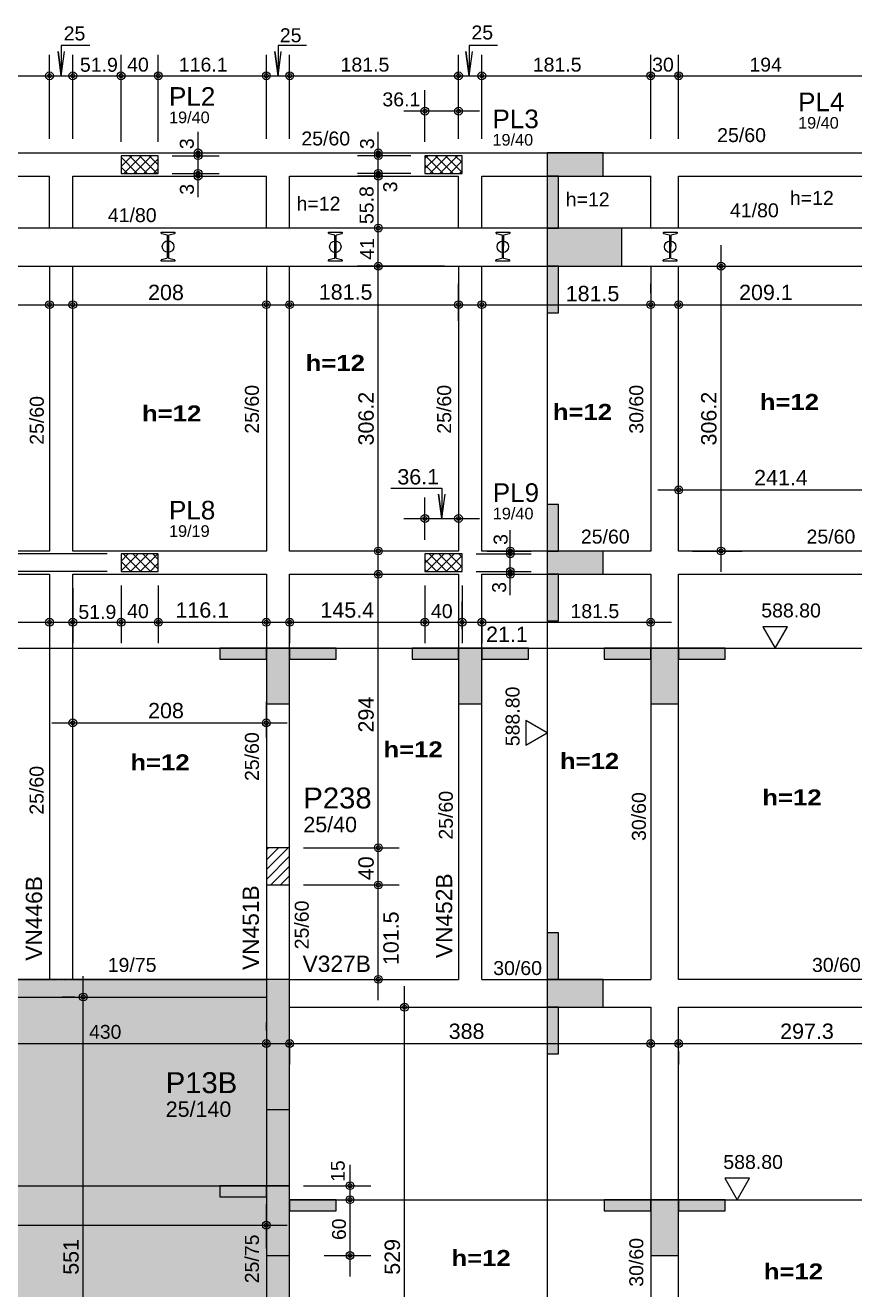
# Model space of a CAD drawing. Extents: x 0 to 13080, y 0 to 6750.
# Drawn here: x 7492 to 8383, y 2961 to 4320 of the extents above; entities that cross this region are included whole.
import ezdxf

# ---------------------------------------------------------------- set-up
doc = ezdxf.new("R2010")
doc.units = 0
doc.header["$MEASUREMENT"] = 0
doc.linetypes.add('ESTILO_TQS_0002', pattern=[0.4, 0.1, -0.3])
doc.linetypes.add('ESTILO_TQS_0006', pattern=[0.3, 0.2, -0.1])
for name, color, linetype in [('MTH-202', 1, 'CONTINUOUS'), ('MTH-224', 4, 'CONTINUOUS'), ('MTH-231', 1, 'CONTINUOUS'), ('MTH-COTAS7', 31, 'CONTINUOUS'), ('MTH-DIM-PILAR', 3, 'CONTINUOUS'), ('MTH-DIM-VIGA', 3, 'CONTINUOUS'), ('MTH-FACE-VIGA', 7, 'CONTINUOUS'), ('MTH-HACHURA-PILAR', 1, 'CONTINUOUS'), ('MTH-LINHA-CORTE', 5, 'CONTINUOUS'), ('MTH-LINHA-SEÇÃO', 16, 'CONTINUOUS'), ('MTH-PILAR-MORRE', 5, 'CONTINUOUS'), ('MTH-PILAR-NASCE', 5, 'CONTINUOUS'), ('MTH-PILAR-SEGUE', 5, 'CONTINUOUS'), ('MTH-SIMB_COTA', 3, 'CONTINUOUS'), ('MTH-SOMB119', 62, 'CONTINUOUS'), ('MTH-SOMBRA21', 150, 'CONTINUOUS'), ('MTH-SOMBRA25', 253, 'CONTINUOUS'), ('MTH-TIT1-PILAR', 5, 'CONTINUOUS'), ('MTH-TIT1-VIGA', 5, 'CONTINUOUS'), ('MTH-TIT2-PILAR', 5, 'CONTINUOUS'), ('MTH-TXT', 4, 'CONTINUOUS'), ('MTH-TXT-NEGRITO', 5, 'CONTINUOUS'), ('MTH-TXT-NOTAS', 3, 'CONTINUOUS'), ('MTH-VIGA-INVERTIDA', 7, 'ESTILO_TQS_0002')]:
    doc.layers.add(name, color=color, linetype=linetype)
doc.styles.add('TQS_ARIAL', font='arial.ttf')
doc.styles.add('TQS_ARIAL_BLACK', font='ariblk.ttf')

msp = doc.modelspace()

# ---------------------------------------------------------------- linework, layer by layer
at = {"layer": 'MTH-224', "linetype": 'Continuous'}
for points in [[(8284.281205, 3673.775004), (8297.53071, 3650.827299), (8310.778896, 3673.775004), (8284.281205, 3673.775004)], [(8029.712214, 3546.476649), (8052.659919, 3559.726154), (8029.712214, 3572.974341), (8029.712214, 3546.476649)], [(8243.509468, 3080.818407), (8256.758973, 3057.870702), (8270.00716, 3080.818407), (8243.509468, 3080.818407)]]:
    msp.add_lwpolyline(points, dxfattribs=at)
at = {"layer": 'MTH-231', "linetype": 'Continuous'}
for p, q in [((7637.854745, 4097.064729), (7637.8602, 4097.999797)), ((7637.8602, 4097.999797), (7652.54155, 4097.91414)), ((7644.096536, 4094.953571), (7638.449189, 4096.306522)), ((7644.554036, 4070.723369), (7644.69098, 4094.195363)), ((7645.666844, 4094.18967), (7645.529907, 4070.719101)), ((7651.932844, 4096.227853), (7646.270095, 4094.940889)), ((7652.54155, 4097.91414), (7652.536095, 4096.979072)), ((7817.645662, 4096.997437), (7817.651117, 4097.932505)), ((7817.651117, 4097.932505), (7832.332467, 4097.846848)), ((7823.887453, 4094.886279), (7818.240106, 4096.23923)), ((7824.344953, 4070.656077), (7824.481897, 4094.128071)), ((7825.457761, 4094.122378), (7825.320824, 4070.651809)), ((7831.723761, 4096.160561), (7826.061012, 4094.873597)), ((7832.332467, 4097.846848), (7832.327012, 4096.91178)), ((7997.65311, 4096.99759), (7997.658565, 4097.932658)), ((7997.658565, 4097.932658), (8012.339915, 4097.847001)), ((8003.894901, 4094.886432), (7998.247554, 4096.239383)), ((8004.352401, 4070.65623), (8004.489345, 4094.128224)), ((8005.465209, 4094.122531), (8005.328272, 4070.651962)), ((8011.731209, 4096.160714), (8006.06846, 4094.87375)), ((8012.339915, 4097.847001), (8012.33446, 4096.911933)), ((8177.444641, 4096.997742), (8177.450096, 4097.93281)), ((8177.450096, 4097.93281), (8192.131446, 4097.847153)), ((8183.686432, 4094.886584), (8178.039085, 4096.239535)), ((8184.143932, 4070.656382), (8184.280876, 4094.128376)), ((8185.25674, 4094.122683), (8185.119803, 4070.652114)), ((8191.52274, 4096.160866), (8185.859991, 4094.873902)), ((8192.131446, 4097.847153), (8192.125991, 4096.912085)), ((7637.679337, 4067.000325), (7637.684793, 4067.935393)), ((7652.360687, 4066.914668), (7637.679337, 4067.000325)), ((7638.288044, 4068.686612), (7643.950793, 4069.973576)), ((7646.124352, 4069.960894), (7651.771698, 4068.607943)), ((7652.366143, 4067.849736), (7652.360687, 4066.914668)), ((7817.470254, 4066.933033), (7817.47571, 4067.868101)), ((7832.151604, 4066.847376), (7817.470254, 4066.933033)), ((7818.078961, 4068.61932), (7823.74171, 4069.906284)), ((7825.915269, 4069.893602), (7831.562615, 4068.540651)), ((7832.15706, 4067.782444), (7832.151604, 4066.847376)), ((7997.477702, 4066.933186), (7997.483158, 4067.868254)), ((8012.159052, 4066.847529), (7997.477702, 4066.933186)), ((7998.086409, 4068.619473), (8003.749158, 4069.906437)), ((8005.922717, 4069.893755), (8011.570063, 4068.540804)), ((8012.164508, 4067.782597), (8012.159052, 4066.847529)), ((8177.269233, 4066.933338), (8177.274689, 4067.868406)), ((8191.950583, 4066.847681), (8177.269233, 4066.933338)), ((8177.87794, 4068.619625), (8183.540689, 4069.906589)), ((8185.714248, 4069.893907), (8191.361594, 4068.540956)), ((8191.956039, 4067.782749), (8191.950583, 4066.847681))]:
    msp.add_line(p, q, dxfattribs=at)
for centre in [(7645.110444, 4082.457232), (7824.901361, 4082.38994), (8004.908809, 4082.390093), (8184.70034, 4082.390245)]:
    msp.add_circle(centre, 6.2, dxfattribs=at)
for centre, radius, start, end in [((7638.629754, 4097.060216), 0.775021, 179.666352, 256.527493), ((7643.915972, 4094.199876), 0.775021, 359.666352, 76.527493), ((7646.441853, 4094.18514), 0.775021, 102.803943, 179.665084), ((7651.761087, 4096.983603), 0.775021, 282.803943, 359.665084), ((7818.420671, 4096.992924), 0.775021, 179.666352, 256.527493), ((7823.706889, 4094.132584), 0.775021, 359.666352, 76.527493), ((7826.23277, 4094.117848), 0.775021, 102.803943, 179.665084), ((7831.552004, 4096.916311), 0.775021, 282.803943, 359.665084), ((7998.428119, 4096.993077), 0.775021, 179.666352, 256.527493), ((8003.714337, 4094.132737), 0.775021, 359.666352, 76.527493), ((8006.240218, 4094.118001), 0.775021, 102.803943, 179.665084), ((8011.559452, 4096.916464), 0.775021, 282.803943, 359.665084), ((8178.21965, 4096.993229), 0.775021, 179.666352, 256.527493), ((8183.505868, 4094.132889), 0.775021, 359.666352, 76.527493), ((8186.031749, 4094.118153), 0.775021, 102.803943, 179.665084), ((8191.350983, 4096.916616), 0.775021, 282.803943, 359.665084), ((7638.459802, 4067.930862), 0.775021, 102.803943, 179.665084), ((7643.779034, 4070.729329), 0.775025, 282.804082, 359.770246), ((7646.304916, 4070.714588), 0.775021, 179.666352, 256.527493), ((7651.591135, 4067.854249), 0.775021, 359.666352, 76.527493), ((7818.250719, 4067.86357), 0.775021, 102.803943, 179.665084), ((7823.569951, 4070.662037), 0.775025, 282.804082, 359.770246), ((7826.095833, 4070.647296), 0.775021, 179.666352, 256.527493), ((7831.382052, 4067.786957), 0.775021, 359.666352, 76.527493), ((7998.258167, 4067.863723), 0.775021, 102.803943, 179.665084), ((8003.577399, 4070.66219), 0.775025, 282.804082, 359.770246), ((8006.103281, 4070.647449), 0.775021, 179.666352, 256.527493), ((8011.3895, 4067.78711), 0.775021, 359.666352, 76.527493), ((8178.049698, 4067.863875), 0.775021, 102.803943, 179.665084), ((8183.36893, 4070.662342), 0.775025, 282.804082, 359.770246), ((8185.894812, 4070.647601), 0.775021, 179.666352, 256.527493), ((8191.181031, 4067.787262), 0.775021, 359.666352, 76.527493)]:
    msp.add_arc(centre, radius, start, end, dxfattribs=at)
at = {"layer": 'MTH-COTAS7', "linetype": 'Continuous'}
for p, q in [((7517.781771, 4198.234622), (7517.781771, 4288.625656)), ((7517.781771, 4198.234622), (7517.781771, 4288.625656)), ((7542.781771, 4198.234622), (7542.781771, 4288.625656)), ((7542.781771, 4198.234622), (7542.781771, 4288.625656)), ((7594.664362, 4195.234622), (7594.664362, 4288.625656)), ((7594.664362, 4210.234622), (7594.664362, 4288.625656)), ((7634.664362, 4195.234622), (7634.664362, 4288.625656)), ((7634.664362, 4195.234622), (7634.664362, 4288.625656)), ((7750.777243, 4198.234622), (7750.777243, 4288.625656)), ((7750.777243, 4198.234622), (7750.777243, 4288.625656)), ((7775.777243, 4198.234622), (7775.777243, 4288.625656)), ((7775.777243, 4198.234622), (7775.777243, 4288.625656)), ((7957.277243, 4198.234622), (7957.277243, 4288.625656)), ((7957.277243, 4198.234622), (7957.277243, 4288.625656)), ((7982.277243, 4213.234622), (7982.277243, 4288.625656)), ((7982.277243, 4198.234622), (7982.277243, 4288.625656)), ((8163.777243, 4198.234622), (8163.777243, 4288.625656)), ((8163.777243, 4198.234622), (8163.777243, 4288.625656)), ((8193.777243, 4198.234622), (8193.777243, 4288.625656)), ((8193.777243, 4198.234622), (8193.777243, 4288.625656)), ((7298.281771, 4266.125656), (7540.281771, 4266.125656)), ((7495.281771, 4266.125656), (7565.281771, 4266.125656)), ((7520.281771, 4266.125656), (7617.164362, 4266.125656)), ((7572.164362, 4266.125656), (7657.164362, 4266.125656)), ((7612.164362, 4266.125656), (7773.277243, 4266.125656)), ((7728.277243, 4266.125656), (7798.277243, 4266.125656)), ((7753.277243, 4266.125656), (7979.777243, 4266.125656)), ((7934.777243, 4266.125656), (8004.777243, 4266.125656)), ((7959.777243, 4266.125656), (8186.277243, 4266.125656)), ((8141.277243, 4266.125656), (8216.277243, 4266.125656)), ((8171.277243, 4266.125656), (8410.269324, 4266.125656)), ((8365.269324, 4266.125656), (8450.269324, 4266.125656)), ((7921.164371, 4195.234622), (7921.164371, 4250.632861)), ((7957.277243, 4213.234622), (7957.277243, 4250.632861)), ((7979.777243, 4228.132861), (7898.664371, 4228.132861)), ((7677.394924, 4157.734622), (7677.394924, 4205.734622)), ((7871.072167, 4157.734622), (7871.072167, 4205.734622)), ((7649.664362, 4180.234622), (7699.894924, 4180.234622)), ((7670.415523, 4183.234622), (7699.894924, 4183.234622)), ((7677.394924, 4135.734622), (7677.394924, 4183.734622)), ((7906.164371, 4180.234622), (7848.572167, 4180.234622)), ((7864.092766, 4183.234622), (7893.572167, 4183.234622)), ((7871.072167, 4135.734622), (7871.072167, 4183.734622)), ((7871.072167, 4079.891366), (7871.072167, 4180.734622)), ((7649.664362, 4161.234622), (7699.894924, 4161.234622)), ((7906.164371, 4161.234622), (7848.572167, 4161.234622)), ((7649.046661, 4158.234622), (7699.894924, 4158.234622)), ((7842.723904, 4158.234622), (7893.572167, 4158.234622)), ((7865.880275, 4158.234622), (7848.572167, 4158.234622)), ((7871.072167, 4038.891389), (7871.072167, 4124.891366)), ((7876.374484, 4102.391366), (7848.572167, 4102.391366)), ((7876.374484, 4102.391366), (7848.572167, 4102.391366)), ((7871.072167, 3732.732051), (7871.072167, 4083.891389)), ((8239.380382, 3732.731866), (8239.380382, 4083.891656)), ((7885.664371, 4061.391389), (7848.572167, 4061.391389)), ((7942.277243, 4061.391389), (7848.572167, 4061.391389)), ((8245.973214, 4061.391656), (8261.880382, 4061.391656)), ((7542.781771, 3996.474861), (7542.781771, 4042.560453)), ((7775.777243, 4003.460062), (7775.777243, 4042.560453)), ((7957.277243, 4002.549943), (7957.277243, 4042.560453)), ((7982.277243, 4010.691538), (7982.277243, 4042.560453)), ((8163.777243, 4032.520232), (8163.777243, 4042.560453)), ((8193.777243, 4011.778612), (8193.777243, 4042.560453)), ((7298.281771, 4020.060453), (7540.281771, 4020.060453)), ((7520.281771, 4020.060453), (7773.277243, 4020.060453)), ((7750.777243, 4019.352176), (7750.777243, 3997.560453)), ((7753.277243, 4020.060453), (7979.777243, 4020.060453)), ((7959.777243, 4020.060453), (8186.277243, 4020.060453)), ((8171.277243, 4020.060453), (8425.377063, 4020.060453)), ((8193.777243, 3800.169694), (8193.777243, 3843.422922)), ((8171.277243, 3820.922922), (8457.627987, 3820.922922)), ((7921.164371, 3767.232669), (7921.164371, 3812.676341)), ((7898.664371, 3790.176341), (7979.777243, 3790.176341)), ((7957.277243, 3776.95149), (7957.277243, 3767.676341)), ((8012.908748, 3729.732669), (8012.908748, 3777.731999)), ((7579.664362, 3752.232669), (7437.479823, 3752.232669)), ((7871.816927, 3755.232051), (7848.572167, 3755.232051)), ((7871.072167, 3413.714724), (7871.072167, 3752.731997)), ((7976.164371, 3752.232669), (8035.408748, 3752.232669)), ((7988.150629, 3755.231999), (8035.408748, 3755.231999)), ((8012.908748, 3707.731997), (8012.908748, 3755.732669)), ((8208.777243, 3755.231866), (8261.880382, 3755.231866)), ((7579.664362, 3733.232669), (7437.479823, 3733.232669)), ((7863.572167, 3730.231997), (7893.572167, 3730.231997)), ((7976.164371, 3733.232669), (8035.408748, 3733.232669)), ((7997.277243, 3730.231997), (8035.408748, 3730.231997)), ((7542.781771, 3715.232208), (7542.781771, 3656.126854)), ((7594.664362, 3718.232669), (7594.664362, 3656.126854)), ((7634.664362, 3718.232669), (7634.664362, 3656.126854)), ((7921.164371, 3718.232669), (7921.164371, 3656.126854)), ((7921.164371, 3718.177893), (7921.164371, 3656.126854)), ((7961.164371, 3718.232669), (7961.164371, 3656.126854)), ((7594.664362, 3703.232669), (7594.664362, 3656.126854)), ((7634.664362, 3703.232669), (7634.664362, 3656.126854)), ((7961.164371, 3671.126854), (7961.164371, 3701.126854)), ((7982.277243, 3671.126854), (7982.277243, 3701.126854)), ((8163.777243, 3692.048868), (8163.777243, 3656.126854)), ((7298.281771, 3678.626854), (7540.281771, 3678.626854)), ((7520.281771, 3678.626854), (7617.164362, 3678.626854)), ((7572.164362, 3678.626854), (7657.164362, 3678.626854)), ((7612.164362, 3678.626854), (7773.277243, 3678.626854)), ((7750.777243, 3681.287153), (7750.777243, 3656.126854)), ((7753.277243, 3678.626854), (7943.664371, 3678.626854)), ((7775.777243, 3680.680936), (7775.777243, 3656.126854)), ((7898.664371, 3678.626854), (7983.664371, 3678.626854)), ((7938.664371, 3678.626854), (8004.777243, 3678.626854)), ((7959.777243, 3678.626854), (8186.277243, 3678.626854)), ((7982.277243, 3683.404867), (7982.277243, 3656.126854)), ((7750.777243, 3554.822764), (7750.777243, 3592.964762)), ((7520.281771, 3570.464762), (7773.277243, 3570.464762)), ((7871.072167, 3373.714724), (7871.072167, 3458.714724)), ((7790.777243, 3436.214724), (7893.572167, 3436.214724)), ((7790.777243, 3436.214724), (7893.572167, 3436.214724)), ((7871.072167, 3272.232062), (7871.072167, 3418.714724)), ((7790.777243, 3396.214724), (7893.572167, 3396.214724)), ((7790.777243, 3396.214724), (7893.572167, 3396.214724)), ((7554.027101, 2702.232063), (7554.027101, 3298.232061)), ((7812.777243, 3294.732062), (7893.572167, 3294.732062)), ((7899.306507, 2713.232063), (7899.306507, 3287.232062)), ((7544.769317, 3275.732061), (7531.527101, 3275.732061)), ((7900.890124, 3264.732062), (7921.806507, 3264.732062)), ((8163.777243, 3249.732062), (8163.777243, 3203.232061)), ((7750.777243, 3239.732062), (7750.777243, 3248.232061)), ((7298.281771, 3225.732061), (7773.277243, 3225.732061)), ((7753.277243, 3225.732061), (8186.277243, 3225.732061)), ((7775.777243, 3226.650972), (7775.777243, 3203.232061)), ((8171.277243, 3225.732061), (8513.592341, 3225.732061)), ((8193.777243, 3217.534699), (8193.777243, 3203.232061)), ((7840.690393, 3035.370702), (7840.690393, 3095.370702)), ((7790.777243, 3072.870702), (7863.190393, 3072.870702)), ((7840.690393, 2975.370702), (7840.690393, 3080.370702)), ((7750.777243, 3005.232062), (7750.777243, 3052.98206)), ((7837.777243, 3057.870702), (7863.190393, 3057.870702)), ((7837.777243, 3057.870702), (7863.190393, 3057.870702)), ((7181.277243, 3030.48206), (7773.277243, 3030.48206)), ((7812.777243, 2997.870702), (7863.190393, 2997.870702))]:
    msp.add_line(p, q, dxfattribs=at)
for points in [[(7560.989518, 4298.765436), (7530.392919, 4298.765436), (7530.392919, 4266.125656), (7526.966606, 4292.151084), (7530.392919, 4266.125656), (7533.819231, 4292.151084)], [(7793.98499, 4298.765436), (7763.388391, 4298.765436), (7763.388391, 4266.125656), (7759.962078, 4292.151084), (7763.388391, 4266.125656), (7766.814703, 4292.151084)], [(7999.28722, 4298.765436), (7968.690621, 4298.765436), (7968.690621, 4266.125656), (7965.264308, 4292.151084), (7968.690621, 4266.125656), (7972.116933, 4292.151084)], [(7884.417309, 3822.683696), (7939.324689, 3822.683696), (7939.324689, 3790.176341), (7935.898376, 3816.201769), (7939.324689, 3790.176341), (7942.751001, 3816.201769)]]:
    msp.add_lwpolyline(points, dxfattribs=at)
at = {"layer": 'MTH-FACE-VIGA', "linetype": 'Continuous'}
for p, q in [((6442.756522, 4183.234622), (8424.608441, 4183.234622)), ((7320.781771, 4158.234622), (7517.781771, 4158.234622)), ((7517.781771, 4102.3905), (7517.781771, 4158.234622)), ((7542.781771, 4102.3905), (7542.781771, 4158.234622)), ((7542.781771, 4158.234622), (7750.777243, 4158.234622)), ((7750.777243, 4102.39125), (7750.777243, 4158.234622)), ((7775.777243, 4102.39125), (7775.777243, 4158.234622)), ((7775.777243, 4158.234622), (7957.277243, 4158.234622)), ((7957.277243, 4102.391407), (7957.277243, 4158.234622)), ((7982.277243, 4102.391407), (7982.277243, 4158.234622)), ((7982.277243, 4158.234622), (8163.777243, 4158.234622)), ((8163.777243, 4102.391591), (8163.777243, 4158.234622)), ((8193.777243, 4102.391634), (8193.777243, 4158.234622)), ((8193.777243, 4158.234622), (8402.223968, 4158.234622)), ((7320.781771, 3730.232335), (7517.781771, 3730.232253)), ((7320.781771, 3294.732061), (7517.781771, 3294.732061)), ((7542.781771, 3294.732061), (7750.777243, 3294.732061)), ((7775.777243, 3294.732062), (7957.277243, 3294.732062)), ((7982.277243, 3294.732062), (8163.777243, 3294.732062))]:
    msp.add_line(p, q, dxfattribs=at)
for points in [[(7517.781771, 4061.391073), (7517.781771, 3755.232216)], [(7542.781771, 3755.232201), (7542.781771, 4061.391073)], [(7750.777243, 4061.391249), (7750.777243, 3755.232133)], [(7775.777243, 3755.232118), (7775.777243, 4061.391271)], [(7957.277243, 4061.391389), (7957.277243, 3755.232033)], [(7982.277243, 3755.232018), (7982.277243, 4061.39141)], [(8163.777243, 4061.391599), (8163.777243, 3755.231884)], [(8193.777243, 3755.231866), (8193.777243, 4061.391625)], [(7517.781771, 3755.232216), (7320.781771, 3755.232335)], [(7750.777243, 3755.232133), (7542.781771, 3755.232201)], [(7957.277243, 3755.232033), (7775.777243, 3755.232118)], [(8163.777243, 3755.231884), (7982.277243, 3755.232018)], [(8436.778524, 3755.231717), (8193.777243, 3755.231866)], [(7517.781771, 3730.232243), (7517.781771, 3294.732076)], [(7542.781771, 3294.732061), (7542.781771, 3730.232243)], [(7542.781771, 3730.232208), (7750.777243, 3730.232133)], [(7750.777243, 3730.232133), (7750.777243, 3436.214724)], [(7775.777243, 3730.232118), (7957.277243, 3730.232026)], [(7775.777243, 3436.214724), (7775.777243, 3730.232118)], [(7957.277243, 3730.232243), (7957.277243, 3294.732076)], [(7982.277243, 3294.732061), (7982.277243, 3730.232243)], [(7982.277243, 3730.232026), (8163.777243, 3730.231884)], [(8163.777243, 3730.231884), (8163.777243, 3294.732062)], [(8193.777243, 3294.732062), (8193.777243, 3730.231866)], [(8193.777243, 3730.231866), (8439.546893, 3730.231715)], [(7750.777243, 3396.214724), (7750.777243, 3294.732062)], [(7775.777243, 3294.732062), (7775.777243, 3396.214724)], [(8487.771937, 3294.732062), (8193.777243, 3294.732062)], [(7308.281771, 3275.732061), (7750.777243, 3275.732061)], [(7775.777243, 3264.732062), (8163.777243, 3264.732062)], [(8163.777243, 3264.732062), (8163.777243, 2735.732063)], [(8193.777243, 2735.732063), (8193.777243, 3264.732062)], [(8193.777243, 3264.732062), (8491.094031, 3264.732062)], [(7750.777243, 3154.732062), (7750.777243, 2825.732063)], [(7775.777243, 2825.732063), (7775.777243, 3154.732062)]]:
    msp.add_lwpolyline(points, dxfattribs=at)
at = {"layer": 'MTH-HACHURA-PILAR', "linetype": 'Continuous'}
for p, q in [((7594.664362, 4168.732007), (7606.166976, 4180.234622)), ((7594.664362, 4179.338609), (7595.560375, 4180.234622)), ((7594.664362, 4178.663545), (7612.093285, 4161.234622)), ((7597.773578, 4161.234622), (7616.773578, 4180.234622)), ((7603.699887, 4180.234622), (7622.699887, 4161.234622)), ((7608.38018, 4161.234622), (7627.38018, 4180.234622)), ((7614.306489, 4180.234622), (7633.306489, 4161.234622)), ((7618.986782, 4161.234622), (7634.664362, 4176.912202)), ((7624.91309, 4180.234622), (7634.664362, 4170.48335)), ((7921.164371, 4166.427363), (7934.97163, 4180.234622)), ((7921.164371, 4177.033965), (7924.365028, 4180.234622)), ((7921.897938, 4180.234622), (7940.897938, 4161.234622)), ((7926.578231, 4161.234622), (7945.578231, 4180.234622)), ((7932.50454, 4180.234622), (7951.50454, 4161.234622)), ((7937.184833, 4161.234622), (7956.184833, 4180.234622)), ((7943.111142, 4180.234622), (7961.164371, 4162.181393)), ((7947.791435, 4161.234622), (7961.164371, 4174.607558)), ((7953.717744, 4180.234622), (7961.164371, 4172.787994)), ((7594.664362, 4168.056943), (7601.486683, 4161.234622)), ((7629.593383, 4161.234622), (7634.664362, 4166.3056)), ((7921.164371, 4170.361587), (7930.291337, 4161.234622)), ((7958.398037, 4161.234622), (7961.164371, 4164.000956)), ((7594.664362, 3733.861336), (7613.035694, 3752.232669)), ((7594.664362, 3744.467938), (7602.429092, 3752.232669)), ((7596.83117, 3752.232669), (7615.83117, 3733.232669)), ((7604.642296, 3733.232669), (7623.642296, 3752.232669)), ((7607.437771, 3752.232669), (7626.437771, 3733.232669)), ((7615.248897, 3733.232669), (7634.248897, 3752.232669)), ((7618.044373, 3752.232669), (7634.664362, 3735.61268)), ((7628.650975, 3752.232669), (7634.664362, 3746.219282)), ((7921.164371, 3742.163294), (7931.233745, 3752.232669)), ((7922.840347, 3733.232669), (7941.840347, 3752.232669)), ((7925.635823, 3752.232669), (7944.635823, 3733.232669)), ((7933.446949, 3733.232669), (7952.446949, 3752.232669)), ((7936.242424, 3752.232669), (7955.242424, 3733.232669)), ((7946.849026, 3752.232669), (7961.164371, 3737.917324)), ((7957.455628, 3752.232669), (7961.164371, 3748.523926)), ((7594.664362, 3743.792875), (7605.224568, 3733.232669)), ((7625.855499, 3733.232669), (7634.664362, 3742.041531)), ((7921.164371, 3746.097519), (7934.029221, 3733.232669)), ((7944.05355, 3733.232669), (7961.164371, 3750.343489)), ((7954.660152, 3733.232669), (7961.164371, 3739.736887)), ((7921.164371, 3735.490917), (7923.422619, 3733.232669)), ((7750.777243, 3412.677141), (7774.314827, 3436.214724)), ((7750.777243, 3423.283742), (7763.708225, 3436.214724)), ((7750.777243, 3433.890344), (7753.101624, 3436.214724)), ((7750.777243, 3402.070539), (7775.777243, 3427.070539)), ((7755.52803, 3396.214724), (7775.777243, 3416.463937)), ((7766.134632, 3396.214724), (7775.777243, 3405.857336))]:
    msp.add_line(p, q, dxfattribs=at)
at = {"layer": 'MTH-LINHA-CORTE', "linetype": 'Continuous'}
for p, q in [((8407.298563, 4102.391794), (6387.756541, 4102.39012)), ((6387.756545, 4061.390095), (8407.298563, 4061.391806))]:
    msp.add_line(p, q, dxfattribs=at)
at = {"layer": 'MTH-LINHA-SEÇÃO', "linetype": 'Continuous'}
for p, q in [((8052.659919, 4066.891563), (8052.659919, 768.538636)), ((921.17219, 3650.827299), (8448.796747, 3650.827299)), ((5412.277243, 3072.870702), (7775.777243, 3072.870702)), ((7775.777243, 3057.870702), (8574.365093, 3057.870702))]:
    msp.add_line(p, q, dxfattribs=at)
for points in [[(8112.659919, 4183.234622), (8052.659919, 4183.234622), (8052.659919, 4158.234622), (8112.659919, 4158.234622), (8112.659919, 4183.234622)], [(8064.659919, 4158.234622), (8052.659919, 4158.234622), (8052.659919, 4102.390915), (8064.659919, 4102.390915), (8064.659919, 4158.234622)], [(8132.659919, 4102.390299), (8052.659919, 4102.390299), (8052.659919, 4061.390299), (8132.659919, 4061.390299), (8132.659919, 4102.390299)], [(8064.659919, 4061.390299), (8052.659919, 4061.390299), (8052.659919, 4011.390299), (8064.659919, 4011.390299), (8064.659919, 4061.390299)], [(8064.659919, 3805.231908), (8052.659919, 3805.231908), (8052.659919, 3755.231908), (8064.659919, 3755.231908), (8064.659919, 3805.231908)], [(8052.659919, 3755.231908), (8052.659919, 3730.231908), (8112.659919, 3730.231908), (8112.659919, 3755.231908), (8052.659919, 3755.231908)], [(8064.659919, 3730.231908), (8052.659919, 3730.231908), (8052.659919, 3680.231908), (8064.659919, 3680.231908), (8064.659919, 3730.231908)], [(7750.777243, 3638.827299), (7750.777243, 3650.827299), (7700.777243, 3650.827299), (7700.777243, 3638.827299), (7750.777243, 3638.827299)], [(7775.777243, 3650.827299), (7750.777243, 3650.827299), (7750.777243, 3590.827299), (7775.777243, 3590.827299), (7775.777243, 3650.827299)], [(7825.777243, 3638.827299), (7825.777243, 3650.827299), (7775.777243, 3650.827299), (7775.777243, 3638.827299), (7825.777243, 3638.827299)], [(7957.277243, 3638.827299), (7957.277243, 3650.827299), (7907.277243, 3650.827299), (7907.277243, 3638.827299), (7957.277243, 3638.827299)], [(7982.277243, 3650.827299), (7957.277243, 3650.827299), (7957.277243, 3590.827299), (7982.277243, 3590.827299), (7982.277243, 3650.827299)], [(8032.277243, 3638.827299), (8032.277243, 3650.827299), (7982.277243, 3650.827299), (7982.277243, 3638.827299), (8032.277243, 3638.827299)], [(8163.777243, 3638.827299), (8163.777243, 3650.827299), (8113.777243, 3650.827299), (8113.777243, 3638.827299), (8163.777243, 3638.827299)], [(8193.777243, 3650.827299), (8163.777243, 3650.827299), (8163.777243, 3590.827299), (8193.777243, 3590.827299), (8193.777243, 3650.827299)], [(8243.777243, 3638.827299), (8243.777243, 3650.827299), (8193.777243, 3650.827299), (8193.777243, 3638.827299), (8243.777243, 3638.827299)], [(8064.659919, 3344.732062), (8052.659919, 3344.732062), (8052.659919, 3294.732062), (8064.659919, 3294.732062), (8064.659919, 3344.732062)], [(8052.659919, 3294.732062), (8052.659919, 3264.732062), (8112.659919, 3264.732062), (8112.659919, 3294.732062), (8052.659919, 3294.732062)], [(8064.659919, 3264.732062), (8052.659919, 3264.732062), (8052.659919, 3214.732062), (8064.659919, 3214.732062), (8064.659919, 3264.732062)], [(7750.777243, 3060.870702), (7750.777243, 3072.870702), (7700.777243, 3072.870702), (7700.777243, 3060.870702), (7750.777243, 3060.870702)], [(7775.777243, 3072.870702), (7750.777243, 3072.870702), (7750.777243, 2997.870702), (7775.777243, 2997.870702), (7775.777243, 3072.870702)], [(7825.777243, 3045.870702), (7825.777243, 3057.870702), (7775.777243, 3057.870702), (7775.777243, 3045.870702), (7825.777243, 3045.870702)], [(8163.777243, 3045.870702), (8163.777243, 3057.870702), (8113.777243, 3057.870702), (8113.777243, 3045.870702), (8163.777243, 3045.870702)], [(8193.777243, 3057.870702), (8163.777243, 3057.870702), (8163.777243, 2997.870702), (8193.777243, 2997.870702), (8193.777243, 3057.870702)], [(8243.777243, 3045.870702), (8243.777243, 3057.870702), (8193.777243, 3057.870702), (8193.777243, 3045.870702), (8243.777243, 3045.870702)]]:
    msp.add_lwpolyline(points, dxfattribs=at)
at = {"layer": 'MTH-PILAR-MORRE', "linetype": 'Continuous'}
msp.add_lwpolyline([(7750.777243, 3396.214724), (7775.777243, 3396.214724), (7775.777243, 3436.214724), (7750.777243, 3436.214724), (7750.777243, 3396.214724)], dxfattribs=at)
at = {"layer": 'MTH-PILAR-NASCE', "linetype": 'Continuous'}
for points in [[(7634.664362, 4161.234622), (7634.664362, 4180.234622), (7594.664362, 4180.234622), (7594.664362, 4161.234622), (7634.664362, 4161.234622)], [(7961.164371, 4161.234622), (7961.164371, 4180.234622), (7921.164371, 4180.234622), (7921.164371, 4161.234622), (7961.164371, 4161.234622)], [(7634.664362, 3733.232669), (7634.664362, 3752.232669), (7594.664362, 3752.232669), (7594.664362, 3733.232669), (7634.664362, 3733.232669)], [(7961.164371, 3733.232669), (7961.164371, 3752.232669), (7921.164371, 3752.232669), (7921.164371, 3733.232669), (7961.164371, 3733.232669)]]:
    msp.add_lwpolyline(points, dxfattribs=at)
at = {"layer": 'MTH-PILAR-SEGUE', "linetype": 'Continuous'}
msp.add_lwpolyline([(7750.777243, 3154.732062), (7775.777243, 3154.732062), (7775.777243, 3294.732062), (7750.777243, 3294.732062), (7750.777243, 3154.732062)], dxfattribs=at)
at = {"layer": 'MTH-SIMB_COTA', "linetype": 'Continuous'}
for centre, radius in [((7517.781771, 4266.125656), 4.200001), ((7517.781771, 4266.125656), 4.200001), ((7542.781771, 4266.125656), 4.200001), ((7542.781771, 4266.125656), 4.200001), ((7594.664362, 4266.125656), 4.200001), ((7594.664362, 4266.125656), 4.200001), ((7634.664362, 4266.125656), 4.200001), ((7634.664362, 4266.125656), 4.200001), ((7750.777243, 4266.125656), 4.200001), ((7750.777243, 4266.125656), 4.200001), ((7775.777243, 4266.125656), 4.200001), ((7775.777243, 4266.125656), 4.200001), ((7957.277243, 4266.125656), 4.200001), ((7957.277243, 4266.125656), 4.200001), ((7982.277243, 4266.125656), 4.200001), ((7982.277243, 4266.125656), 4.200001), ((8163.777243, 4266.125656), 4.200001), ((8163.777243, 4266.125656), 4.200001), ((8193.777243, 4266.125656), 4.200001), ((8193.777243, 4266.125656), 4.200001), ((7517.781771, 4266.125656), 2.1), ((7517.781771, 4266.125656), 2.1), ((7542.781771, 4266.125656), 2.1), ((7542.781771, 4266.125656), 2.1), ((7594.664362, 4266.125656), 2.1), ((7594.664362, 4266.125656), 2.1), ((7634.664362, 4266.125656), 2.1), ((7634.664362, 4266.125656), 2.1), ((7750.777243, 4266.125656), 2.1), ((7750.777243, 4266.125656), 2.1), ((7775.777243, 4266.125656), 2.1), ((7775.777243, 4266.125656), 2.1), ((7957.277243, 4266.125656), 2.1), ((7957.277243, 4266.125656), 2.1), ((7982.277243, 4266.125656), 2.1), ((7982.277243, 4266.125656), 2.1), ((8163.777243, 4266.125656), 2.1), ((8163.777243, 4266.125656), 2.1), ((8193.777243, 4266.125656), 2.1), ((8193.777243, 4266.125656), 2.1), ((7921.164371, 4228.132861), 4.200001), ((7921.164371, 4228.132861), 2.1), ((7957.277243, 4228.132861), 4.200001), ((7957.277243, 4228.132861), 2.1), ((7677.394924, 4183.234622), 4.200001), ((7871.072167, 4183.234622), 4.200001), ((7677.394924, 4180.234622), 4.200001), ((7677.394924, 4183.234622), 2.1), ((7677.394924, 4180.234622), 2.1), ((7871.072167, 4180.234622), 4.200001), ((7871.072167, 4183.234622), 2.1), ((7871.072167, 4180.234622), 2.1), ((7677.394924, 4161.234622), 4.200001), ((7677.394924, 4158.234622), 4.200001), ((7677.394924, 4161.234622), 2.1), ((7677.394924, 4158.234622), 2.1), ((7871.072167, 4161.234622), 4.200001), ((7871.072167, 4158.234622), 4.200001), ((7871.072167, 4158.234622), 4.200001), ((7871.072167, 4161.234622), 2.1), ((7871.072167, 4158.234622), 2.1), ((7871.072167, 4158.234622), 2.1), ((7871.072167, 4102.391366), 4.200001), ((7871.072167, 4102.391366), 4.200001), ((7871.072167, 4102.391366), 2.1), ((7871.072167, 4102.391366), 2.1), ((7871.072167, 4061.391389), 4.200001), ((7871.072167, 4061.391389), 4.200001), ((8239.380382, 4061.391656), 4.200001), ((7871.072167, 4061.391389), 2.1), ((7871.072167, 4061.391389), 2.1), ((8239.380382, 4061.391656), 2.1), ((7517.781771, 4020.060453), 4.200001), ((7542.781771, 4020.060453), 4.200001), ((7750.777243, 4020.060453), 4.200001), ((7775.777243, 4020.060453), 4.200001), ((7957.277243, 4020.060453), 4.200001), ((7982.277243, 4020.060453), 4.200001), ((8163.777243, 4020.060453), 4.200001), ((8193.777243, 4020.060453), 4.200001), ((7517.781771, 4020.060453), 2.1), ((7542.781771, 4020.060453), 2.1), ((7750.777243, 4020.060453), 2.1), ((7775.777243, 4020.060453), 2.1), ((7957.277243, 4020.060453), 2.1), ((7982.277243, 4020.060453), 2.1), ((8163.777243, 4020.060453), 2.1), ((8193.777243, 4020.060453), 2.1), ((8193.777243, 3820.922922), 4.200001), ((8193.777243, 3820.922922), 2.1), ((7921.164371, 3790.176341), 4.200001), ((7957.277243, 3790.176341), 4.200001), ((7921.164371, 3790.176341), 2.1), ((7957.277243, 3790.176341), 2.1), ((7871.072167, 3755.232051), 4.200001), ((7871.072167, 3755.232051), 2.1), ((8012.908748, 3755.231999), 4.200001), ((8012.908748, 3752.232669), 4.200001), ((8012.908748, 3755.231999), 2.1), ((8012.908748, 3752.232669), 2.1), ((8239.380382, 3755.231866), 4.200001), ((8239.380382, 3755.231866), 2.1), ((7871.072167, 3730.231997), 4.200001), ((7871.072167, 3730.231997), 2.1), ((8012.908748, 3733.232669), 4.200001), ((8012.908748, 3730.231997), 4.200001), ((8012.908748, 3733.232669), 2.1), ((8012.908748, 3730.231997), 2.1), ((7517.781771, 3678.626854), 4.200001), ((7517.781771, 3678.626854), 2.1), ((7542.781771, 3678.626854), 4.200001), ((7542.781771, 3678.626854), 2.1), ((7594.664362, 3678.626854), 4.200001), ((7594.664362, 3678.626854), 4.200001), ((7594.664362, 3678.626854), 2.1), ((7594.664362, 3678.626854), 2.1), ((7634.664362, 3678.626854), 4.200001), ((7634.664362, 3678.626854), 4.200001), ((7634.664362, 3678.626854), 2.1), ((7634.664362, 3678.626854), 2.1), ((7750.777243, 3678.626854), 4.200001), ((7750.777243, 3678.626854), 2.1), ((7775.777243, 3678.626854), 4.200001), ((7775.777243, 3678.626854), 2.1), ((7921.164371, 3678.626854), 4.200001), ((7921.164371, 3678.626854), 4.200001), ((7921.164371, 3678.626854), 2.1), ((7921.164371, 3678.626854), 2.1), ((7961.164371, 3678.626854), 4.200001), ((7961.164371, 3678.626854), 4.200001), ((7961.164371, 3678.626854), 2.1), ((7961.164371, 3678.626854), 2.1), ((7982.277243, 3678.626854), 4.200001), ((7982.277243, 3678.626854), 4.200001), ((7982.277243, 3678.626854), 2.1), ((7982.277243, 3678.626854), 2.1), ((8163.777243, 3678.626854), 4.200001), ((8163.777243, 3678.626854), 2.1), ((7542.781771, 3570.464762), 4.200001), ((7542.781771, 3570.464762), 2.1), ((7750.777243, 3570.464762), 4.200001), ((7750.777243, 3570.464762), 2.1), ((7871.072167, 3436.214724), 4.200001), ((7871.072167, 3436.214724), 4.200001), ((7871.072167, 3436.214724), 2.1), ((7871.072167, 3436.214724), 2.1), ((7871.072167, 3396.214724), 4.200001), ((7871.072167, 3396.214724), 4.200001), ((7871.072167, 3396.214724), 2.1), ((7871.072167, 3396.214724), 2.1), ((7871.072167, 3294.732062), 4.200001), ((7871.072167, 3294.732062), 2.1), ((7554.027101, 3275.732061), 4.200001), ((7554.027101, 3275.732061), 2.1), ((7899.306507, 3264.732062), 4.200001), ((7899.306507, 3264.732062), 2.1), ((7750.777243, 3225.732061), 4.200001), ((7750.777243, 3225.732061), 2.1), ((7775.777243, 3225.732061), 4.200001), ((7775.777243, 3225.732061), 2.1), ((8163.777243, 3225.732061), 4.200001), ((8163.777243, 3225.732061), 2.1), ((8193.777243, 3225.732061), 4.200001), ((8193.777243, 3225.732061), 2.1), ((7840.690393, 3072.870702), 4.200001), ((7840.690393, 3072.870702), 2.1), ((7840.690393, 3057.870702), 4.200001), ((7840.690393, 3057.870702), 4.200001), ((7840.690393, 3057.870702), 2.1), ((7840.690393, 3057.870702), 2.1), ((7750.777243, 3030.48206), 4.200001), ((7750.777243, 3030.48206), 2.1), ((7840.690393, 2997.870702), 4.200001), ((7840.690393, 2997.870702), 2.1)]:
    msp.add_circle(centre, radius, dxfattribs=at)
at = {"layer": 'MTH-SOMB119', "linetype": 'Continuous'}
msp.add_lwpolyline([(6187.777243, 1975.732055), (6795.77805, 1975.732055), (6795.77805, 1875.732065), (7775.777243, 1875.732065), (7775.777243, 2464.732063), (7493.777243, 2464.732063), (7493.777243, 2705.732063), (7775.777243, 2705.732063), (7775.777243, 3294.732061), (6823.778048, 3294.732061), (6823.778048, 3351.232063), (6187.777243, 3351.232063)], dxfattribs=at)
for points in [[(6823.778048, 3294.732061), (6795.77805, 1975.732055), (7775.777243, 1875.732065)], [(6823.778048, 3294.732061), (7775.777243, 1875.732065), (7493.777243, 2464.732063)], [(7775.777243, 3294.732061), (6823.778048, 3294.732061), (7493.777243, 2705.732063)], [(6823.778048, 3294.732061), (7493.777243, 2464.732063), (7493.777243, 2705.732063)], [(7775.777243, 2705.732063), (7775.777243, 3294.732061), (7493.777243, 2705.732063)]]:
    msp.add_solid(points, dxfattribs=at)
at = {"layer": 'MTH-SOMBRA21', "linetype": 'Continuous'}
for points in [[(8112.659919, 4183.234622), (8052.659919, 4183.234622), (8052.659919, 4158.234622)], [(8112.659919, 4183.234622), (8052.659919, 4158.234622), (8112.659919, 4158.234622)], [(8112.659919, 4183.234622), (8112.659919, 4158.234622), (8112.659919, 4183.234622)], [(8064.659919, 4158.234622), (8052.659919, 4158.234622), (8052.659919, 4102.390915)], [(8064.659919, 4158.234622), (8052.659919, 4102.390915), (8064.659919, 4102.390915)], [(8064.659919, 4158.234622), (8064.659919, 4102.390915), (8064.659919, 4158.234622)], [(8132.659919, 4102.390299), (8052.659919, 4102.390299), (8052.659919, 4061.390299)], [(8132.659919, 4102.390299), (8052.659919, 4061.390299), (8132.659919, 4061.390299)], [(8132.659919, 4102.390299), (8132.659919, 4061.390299), (8132.659919, 4102.390299)], [(8064.659919, 4061.390299), (8052.659919, 4061.390299), (8052.659919, 4011.390299)], [(8064.659919, 4061.390299), (8052.659919, 4011.390299), (8064.659919, 4011.390299)], [(8064.659919, 4061.390299), (8064.659919, 4011.390299), (8064.659919, 4061.390299)], [(8064.659919, 3805.231908), (8052.659919, 3805.231908), (8052.659919, 3755.231908)], [(8064.659919, 3805.231908), (8052.659919, 3755.231908), (8064.659919, 3755.231908)], [(8064.659919, 3805.231908), (8064.659919, 3755.231908), (8064.659919, 3805.231908)], [(8052.659919, 3755.231908), (8052.659919, 3730.231908), (8112.659919, 3730.231908)], [(8052.659919, 3755.231908), (8112.659919, 3730.231908), (8112.659919, 3755.231908)], [(8052.659919, 3755.231908), (8112.659919, 3755.231908), (8052.659919, 3755.231908)], [(8064.659919, 3730.231908), (8052.659919, 3730.231908), (8052.659919, 3680.231908)], [(8064.659919, 3730.231908), (8052.659919, 3680.231908), (8064.659919, 3680.231908)], [(8064.659919, 3730.231908), (8064.659919, 3680.231908), (8064.659919, 3730.231908)], [(7750.777243, 3638.827299), (7750.777243, 3650.827299), (7700.777243, 3650.827299)], [(7750.777243, 3638.827299), (7700.777243, 3650.827299), (7700.777243, 3638.827299)], [(7775.777243, 3650.827299), (7750.777243, 3650.827299), (7750.777243, 3590.827299)], [(7775.777243, 3650.827299), (7750.777243, 3590.827299), (7775.777243, 3590.827299)], [(7825.777243, 3638.827299), (7825.777243, 3650.827299), (7775.777243, 3650.827299)], [(7825.777243, 3638.827299), (7775.777243, 3650.827299), (7775.777243, 3638.827299)], [(7775.777243, 3650.827299), (7775.777243, 3590.827299), (7775.777243, 3650.827299)], [(7957.277243, 3638.827299), (7957.277243, 3650.827299), (7907.277243, 3650.827299)], [(7957.277243, 3638.827299), (7907.277243, 3650.827299), (7907.277243, 3638.827299)], [(7982.277243, 3650.827299), (7957.277243, 3650.827299), (7957.277243, 3590.827299)], [(7982.277243, 3650.827299), (7957.277243, 3590.827299), (7982.277243, 3590.827299)], [(8032.277243, 3638.827299), (8032.277243, 3650.827299), (7982.277243, 3650.827299)], [(8032.277243, 3638.827299), (7982.277243, 3650.827299), (7982.277243, 3638.827299)], [(7982.277243, 3650.827299), (7982.277243, 3590.827299), (7982.277243, 3650.827299)], [(8163.777243, 3638.827299), (8163.777243, 3650.827299), (8113.777243, 3650.827299)], [(8163.777243, 3638.827299), (8113.777243, 3650.827299), (8113.777243, 3638.827299)], [(8193.777243, 3650.827299), (8163.777243, 3650.827299), (8163.777243, 3590.827299)], [(8193.777243, 3650.827299), (8163.777243, 3590.827299), (8193.777243, 3590.827299)], [(8243.777243, 3638.827299), (8243.777243, 3650.827299), (8193.777243, 3650.827299)], [(8243.777243, 3638.827299), (8193.777243, 3650.827299), (8193.777243, 3638.827299)], [(8193.777243, 3650.827299), (8193.777243, 3590.827299), (8193.777243, 3650.827299)], [(7750.777243, 3638.827299), (7700.777243, 3638.827299), (7750.777243, 3638.827299)], [(7825.777243, 3638.827299), (7775.777243, 3638.827299), (7825.777243, 3638.827299)], [(7957.277243, 3638.827299), (7907.277243, 3638.827299), (7957.277243, 3638.827299)], [(8032.277243, 3638.827299), (7982.277243, 3638.827299), (8032.277243, 3638.827299)], [(8163.777243, 3638.827299), (8113.777243, 3638.827299), (8163.777243, 3638.827299)], [(8243.777243, 3638.827299), (8193.777243, 3638.827299), (8243.777243, 3638.827299)], [(8064.659919, 3344.732062), (8052.659919, 3344.732062), (8052.659919, 3294.732062)], [(8064.659919, 3344.732062), (8052.659919, 3294.732062), (8064.659919, 3294.732062)], [(8064.659919, 3344.732062), (8064.659919, 3294.732062), (8064.659919, 3344.732062)], [(8052.659919, 3294.732062), (8052.659919, 3264.732062), (8112.659919, 3264.732062)], [(8052.659919, 3294.732062), (8112.659919, 3264.732062), (8112.659919, 3294.732062)], [(8052.659919, 3294.732062), (8112.659919, 3294.732062), (8052.659919, 3294.732062)], [(8064.659919, 3264.732062), (8052.659919, 3264.732062), (8052.659919, 3214.732062)], [(8064.659919, 3264.732062), (8052.659919, 3214.732062), (8064.659919, 3214.732062)], [(8064.659919, 3264.732062), (8064.659919, 3214.732062), (8064.659919, 3264.732062)], [(7750.777243, 3060.870702), (7750.777243, 3072.870702), (7700.777243, 3072.870702)], [(7750.777243, 3060.870702), (7700.777243, 3072.870702), (7700.777243, 3060.870702)], [(7775.777243, 3072.870702), (7750.777243, 3072.870702), (7750.777243, 2997.870702)], [(7775.777243, 3072.870702), (7750.777243, 2997.870702), (7775.777243, 2997.870702)], [(7775.777243, 3072.870702), (7775.777243, 2997.870702), (7775.777243, 3072.870702)], [(7750.777243, 3060.870702), (7700.777243, 3060.870702), (7750.777243, 3060.870702)], [(7825.777243, 3045.870702), (7825.777243, 3057.870702), (7775.777243, 3057.870702)], [(7825.777243, 3045.870702), (7775.777243, 3057.870702), (7775.777243, 3045.870702)], [(7825.777243, 3045.870702), (7775.777243, 3045.870702), (7825.777243, 3045.870702)], [(8163.777243, 3045.870702), (8163.777243, 3057.870702), (8113.777243, 3057.870702)], [(8163.777243, 3045.870702), (8113.777243, 3057.870702), (8113.777243, 3045.870702)], [(8163.777243, 3045.870702), (8113.777243, 3045.870702), (8163.777243, 3045.870702)], [(8193.777243, 3057.870702), (8163.777243, 3057.870702), (8163.777243, 2997.870702)], [(8193.777243, 3057.870702), (8163.777243, 2997.870702), (8193.777243, 2997.870702)], [(8243.777243, 3045.870702), (8243.777243, 3057.870702), (8193.777243, 3057.870702)], [(8243.777243, 3045.870702), (8193.777243, 3057.870702), (8193.777243, 3045.870702)], [(8193.777243, 3057.870702), (8193.777243, 2997.870702), (8193.777243, 3057.870702)], [(8243.777243, 3045.870702), (8193.777243, 3045.870702), (8243.777243, 3045.870702)]]:
    msp.add_solid(points, dxfattribs=at)
at = {"layer": 'MTH-SOMBRA25', "linetype": 'Continuous'}
for points in [[(7750.777243, 3154.732062), (7775.777243, 3154.732062), (7775.777243, 3294.732062)], [(7750.777243, 3154.732062), (7775.777243, 3294.732062), (7750.777243, 3294.732062)], [(7750.777243, 3154.732062), (7750.777243, 3294.732062), (7750.777243, 3154.732062)]]:
    msp.add_solid(points, dxfattribs=at)
at = {"layer": 'MTH-VIGA-INVERTIDA', "linetype": 'ESTILO_TQS_0006'}
msp.add_line((7517.781771, 3294.732076), (7542.781771, 3294.732076), dxfattribs=at)

# ---------------------------------------------------------------- texts
at = {"layer": 'MTH-202', "linetype": 'Continuous', "style": 'TQS_ARIAL'}
msp.add_text('P238', height=22.5, dxfattribs=at).set_placement((7790.486857, 3478.460052))
at = {"layer": 'MTH-COTAS7', "linetype": 'Continuous', "style": 'TQS_ARIAL'}
for s, height, p in [('25', 15, (7532.973507, 4304.162696)), ('25', 15, (7765.2526, 4302.198743)), ('25', 15, (7971.120887, 4305.200205)), ('51.9', 15, (7550.443423, 4270.462661)), ('40', 15, (7601.164362, 4270.625656)), ('116.1', 15, (7656.720802, 4270.625656)), ('181.5', 15, (7830.527243, 4270.625656)), ('181.5', 15, (8037.027243, 4270.625656)), ('30', 15, (8165.277243, 4270.625656)), ('194', 15, (8269.773284, 4270.625656)), ('36.1', 15, (7875.429248, 4233.283853)), ('208', 16.5, (7623.679507, 4025.010453)), ('181.5', 16.5, (7807.108558, 4025.426058)), ('181.5', 16.5, (8072.412574, 4023.782335)), ('209.1', 16.5, (8258.727153, 4025.010453)), ('36.1', 16.5, (7891.519756, 3826.781261)), ('241.4', 16.5, (8274.852615, 3825.872922)), ('40', 15, (7601.164362, 3683.126854)), ('116.1', 16.5, (7653.120802, 3683.576854)), ('145.4', 16.5, (7808.870807, 3683.576854)), ('40', 15, (7927.664371, 3683.126854)), ('181.5', 15, (8077.530239, 3683.093199)), ('51.9', 15, (7548.784883, 3682.215814)), ('21.1', 16.5, (7986.843859, 3657.439469)), ('208', 16.5, (7623.679507, 3575.414762)), ('430', 14.85, (7560.346522, 3230.88525)), ('388', 16.5, (7946.677243, 3230.682061)), ('297.3', 16.5, (8302.834792, 3230.682061))]:
    msp.add_text(s, height=height, dxfattribs=at).set_placement(p)
for s, height, p in [('3', 15, (7672.794513, 4187.278583)), ('3', 15, (7866.471756, 4187.278583)), ('3', 15, (7672.894924, 4138.234627)), ('55.8', 15, (7865.946212, 4106.677097)), ('3', 15, (7891.322898, 4140.831748)), ('41', 15, (7866.572167, 4068.391378)), ('306.2', 16.5, (7866.122167, 3868.71172)), ('306.2', 16.5, (8234.430382, 3868.711761)), ('3', 15, (8009.999239, 3761.801495)), ('3', 15, (8008.408748, 3710.232002)), ('294', 16.5, (7866.122167, 3560.123361)), ('40', 16.5, (7866.122167, 3401.364724)), ('101.5', 16.5, (7892.938835, 3310.022872)), ('15', 14.85, (7834.959379, 3077.095173)), ('60', 14.85, (7836.235393, 3014.505702)), ('551', 16.5, (7549.077101, 2977.132062)), ('529', 16.5, (7894.356507, 2977.132062))]:
    msp.add_text(s, height=height, rotation=90, dxfattribs=at).set_placement(p)
at = {"layer": 'MTH-DIM-PILAR', "linetype": 'Continuous', "style": 'TQS_ARIAL'}
for s, height, p in [('19/40', 12.5, (7646.188571, 4215.157413)), ('19/40', 12.5, (8322.125506, 4209.291743)), ('19/40', 12.5, (7993.754048, 4191.043293)), ('19/40', 12.525, (7994.052382, 3789.252767)), ('19/19', 12.5, (7646.162637, 3770.389516)), ('25/40', 16.5, (7790.486857, 3452.960052)), ('25/140', 16.5, (7642.627272, 3146.926849))]:
    msp.add_text(s, height=height, dxfattribs=at).set_placement(p)
at = {"layer": 'MTH-DIM-VIGA', "linetype": 'Continuous', "style": 'TQS_ARIAL'}
for s, p in [('25/60', (7788.366273, 4191.226002)), ('25/60', (8235.185571, 4194.859622)), ('41/80', (7580.431912, 4108.802861)), ('41/80', (8248.92167, 4114.015299)), ('19/75', (7580.303356, 3302.732061))]:
    msp.add_text(s, height=15, dxfattribs=at).set_placement(p)
for s, rotation, p in [('25/60', 90, (7742.777243, 3881.357216)), ('25/60', 90, (7949.277243, 3881.357216)), ('30/60', 90, (8155.777243, 3881.357033)), ('25/60', 90, (7511.612702, 3869.427516)), ('25/60', 359.999966, (8088.71825, 3763.232834)), ('25/60', 359.999966, (8331.189951, 3763.232834)), ('25/60', 90, (7742.777243, 3507.964762)), ('25/60', 90, (7511.37934, 3471.753214)), ('25/60', 90, (7951.112458, 3444.957691)), ('30/60', 90, (8158.552959, 3443.495689)), ('25/60', 90, (7796.277243, 3327.040358)), ('30/60', 360, (8337.050219, 3302.732062)), ('30/60', 360, (7994.527762, 3299.379405)), ('25/75', 90, (7742.777243, 2967.98206)), ('30/60', 90, (8155.777243, 2964.260259))]:
    msp.add_text(s, height=15, rotation=rotation, dxfattribs=at).set_placement(p)
at = {"layer": 'MTH-TIT1-PILAR', "linetype": 'Continuous', "style": 'TQS_ARIAL'}
msp.add_text('P13B', height=22.5, dxfattribs=at).set_placement((7642.627272, 3172.426849))
at = {"layer": 'MTH-TIT1-VIGA', "linetype": 'Continuous', "style": 'TQS_ARIAL'}
for s, height, rotation, p in [('VN446B', 17.475, 90, (7509.781771, 3314.765886)), ('VN452B', 17.5, 90, (7950.471368, 3317.519534)), ('VN451B', 17.5, 90, (7742.777243, 3304.732061)), ('V327B', 17.5, 360, (7789.652243, 3302.732062))]:
    msp.add_text(s, height=height, rotation=rotation, dxfattribs=at).set_placement(p)
at = {"layer": 'MTH-TIT2-PILAR', "linetype": 'Continuous', "style": 'TQS_ARIAL'}
for s, height, p in [('PL2', 20, (7646.188571, 4233.907413)), ('PL4', 20.025, (8322.125506, 4228.041743)), ('PL3', 20.025, (7993.754048, 4209.793293)), ('PL9', 20.025, (7994.052382, 3808.002767)), ('PL8', 20.025, (7646.162637, 3789.139516))]:
    msp.add_text(s, height=height, dxfattribs=at).set_placement(p)
at = {"layer": 'MTH-TXT', "linetype": 'Continuous', "style": 'TQS_ARIAL'}
for p in [(8282.53071, 3683.827299), (8241.758973, 3090.870702)]:
    msp.add_text('588.80', height=15, dxfattribs=at).set_placement(p)
msp.add_text('588.80', height=15, rotation=90, dxfattribs=at).set_placement((8022.86537, 3545.367244))
at = {"layer": 'MTH-TXT-NEGRITO', "linetype": 'Continuous', "style": 'TQS_ARIAL_BLACK'}
for p in [(7793.027563, 3948.76827), (8280.966035, 3906.862102), (7617.191744, 3894.493939), (8058.610618, 3896.136118), (7876.604518, 3533.322299), (7604.682873, 3519.390002), (8066.232159, 3520.830443), (8283.706695, 3481.689648), (7949.668858, 2986.535081), (8285.279613, 2972.064326)]:
    msp.add_text('h=12', height=17.25, dxfattribs=at).set_placement(p)
at = {"layer": 'MTH-TXT-NOTAS', "linetype": 'Continuous', "style": 'TQS_ARIAL'}
for p in [(7783.220455, 4121.171503), (8072.463243, 4125.750545), (8313.314907, 4127.317059)]:
    msp.add_text('h=12', height=15, dxfattribs=at).set_placement(p)

doc.saveas('drawing.dxf')
